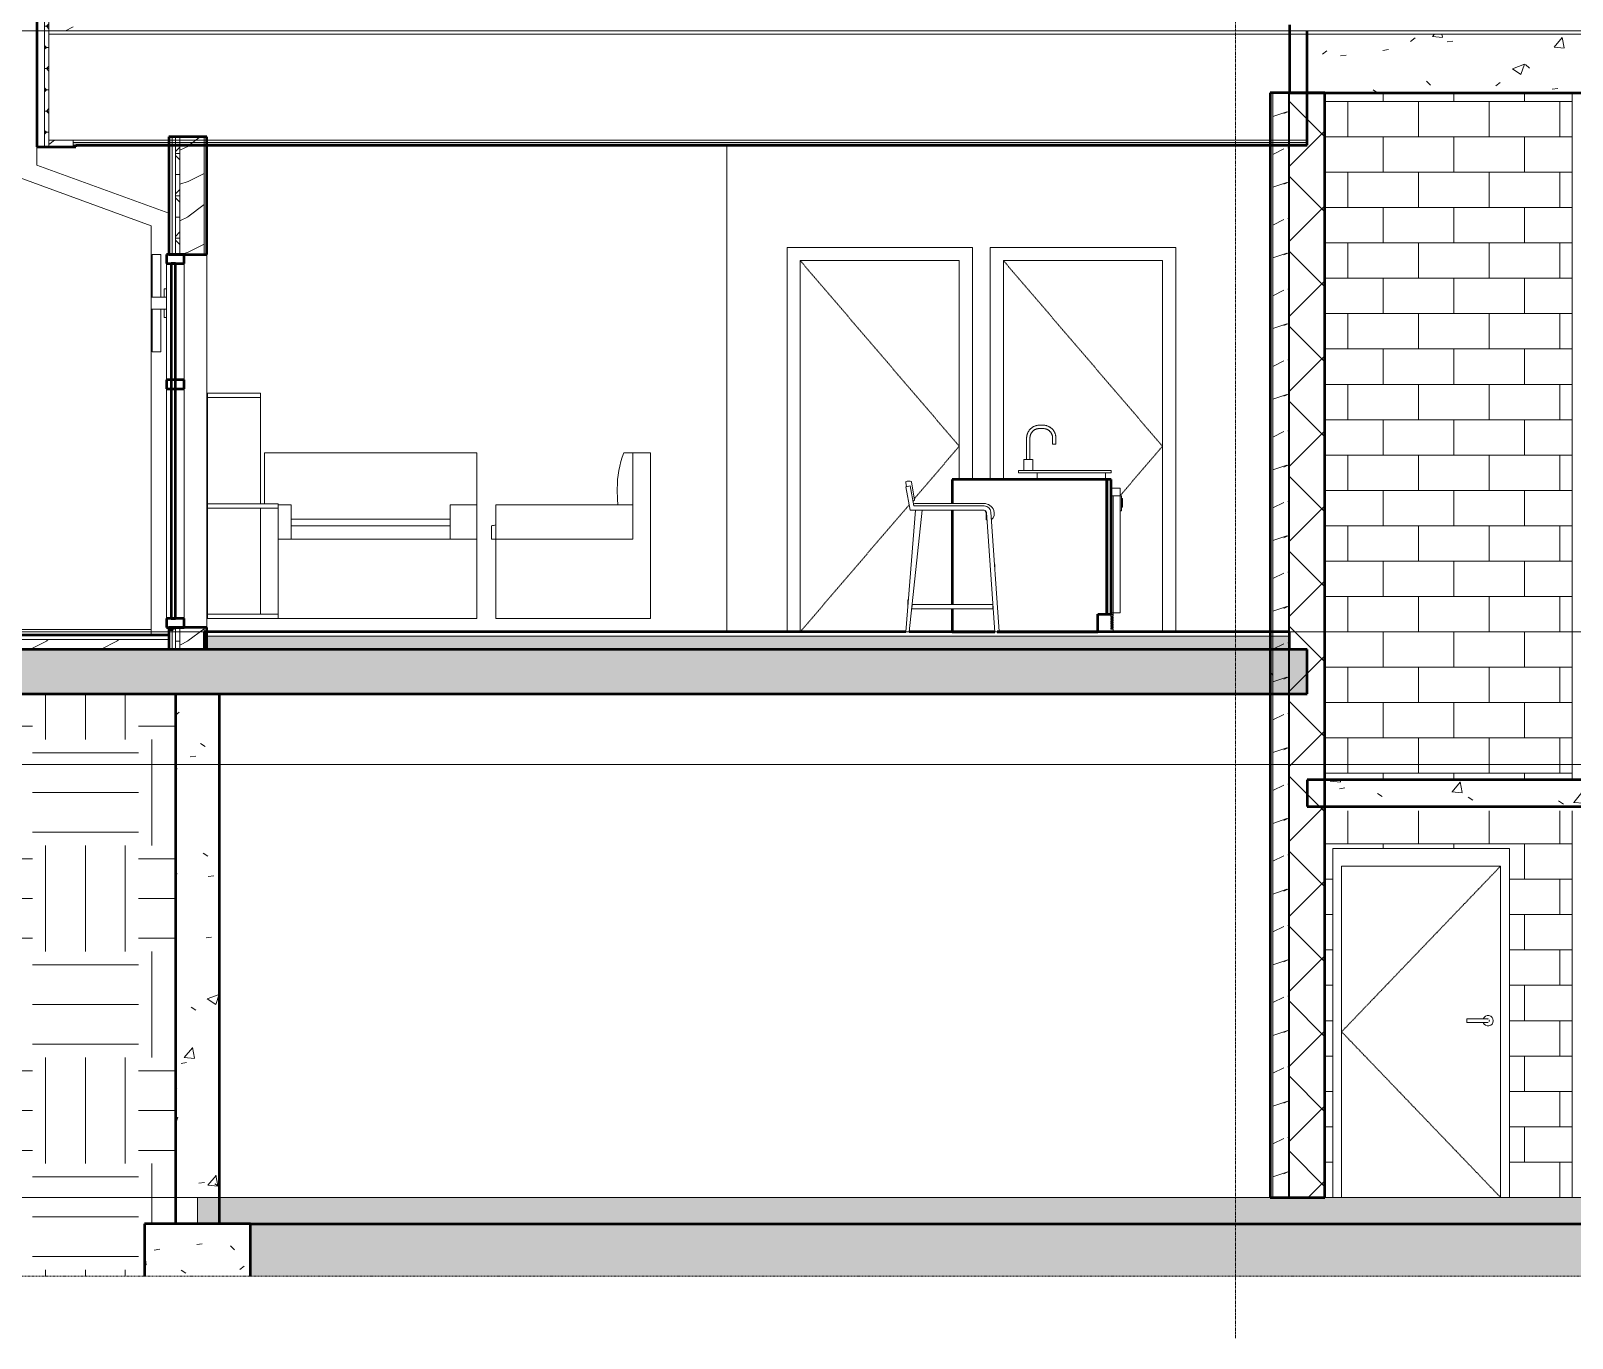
# Model space of a CAD drawing. Header units: inches. Extents: x -4169 to 1833, y -300 to 585.
# Drawn here: x -837.1 to -488.2, y -159.8 to 136 of the extents above; entities that cross this region are included whole.
import ezdxf

# ---------------------------------------------------------------- set-up
doc = ezdxf.new("R2010")
doc.units = ezdxf.units.IN
doc.header["$MEASUREMENT"] = 0
for name, pattern in [('Aligning Line 1_8_', [0.25, 0.125, -0.125]), ('Dash 1_16_', [0.125, 0.0625, -0.0625]), ('Grid Line 1_2_', [0.875, 0.5, -0.125, 0.125, -0.125])]:
    doc.linetypes.add(name, pattern=pattern)
for name, color, linetype, lineweight in [('0-4', 7, 'Continuous', 9), ('0-7', 130, 'Continuous', 5), ('A-DOOR-3', 7, 'Continuous', 9), ('A-DOOR-4', 7, 'Dash 1_16_', 9), ('A-DOOR-FRAM-1', 7, 'Continuous', 9), ('A-FLOR-2', 192, 'Continuous', 50), ('A-FLOR-3', 9, 'Continuous', 13), ('A-FLOR-LEVL-1', 51, 'Grid Line 1_2_', 9), ('A-FLOR-MCUT', 51, 'Continuous', 13), ('A-FLOR-PATT-1', 8, 'Continuous', 9), ('A-GENM', 5, 'Continuous', 9), ('A-GLAZ', 151, 'Continuous', 13), ('A-GLAZ-1', 151, 'Continuous', 50), ('A-WALL', 113, 'Continuous', 13), ('A-WALL-1', 250, 'Continuous', 50), ('A-WALL-2', 10, 'Continuous', 13), ('A-WALL-3', 113, 'Continuous', 50), ('A-WALL-PATT-1', 7, 'Continuous', 9), ('A-WALL-PATT-2', 253, 'Continuous', 9), ('A-WALL-PATT-3', 55, 'Continuous', 9), ('A-WALL-PATT-4', 252, 'Continuous', 9), ('A-WALL-PATT-5', 111, 'Continuous', 9), ('C-BLDG-PADS-1', 253, 'Continuous', 9), ('C-BLDG-PADS-2', 10, 'Continuous', 13), ('C-TOPO', 7, 'Continuous', 9), ('C-TOPO-1', 250, 'Continuous', 50), ('E-LITE-EQPM', 33, 'Continuous', 9), ('G-ANNO-SYMB', 111, 'Aligning Line 1_8_', 9), ('G-ANNO-SYMB-2', 147, 'Aligning Line 1_8_', 9), ('I-FURN', 30, 'Continuous', 9), ('I-FURN-1', 7, 'Continuous', 9), ('P-SANR-FIXT-1', 7, 'Continuous', 9), ('Q-CASE-2', 250, 'Continuous', 50), ('Q-SPCQ-1', 7, 'Continuous', 9), ('S-FNDN-2', 32, 'Continuous', 50), ('S-FNDN-3', 32, 'Continuous', 9), ('S-GRID-1', 1, 'Grid Line 1_2_', 9)]:
    doc.layers.add(name, color=color, linetype=linetype, lineweight=lineweight)
pattern_1 = [(0, (-10964.796, 146.633), (24, 24), [24, -24]), (0, (-10964.796, 155.633), (24, 24), [24, -24]), (0, (-10964.796, 164.633), (24, 24), [24, -24]), (90, (-10961.796, 167.633), (-24, 24), [24, -24]), (90, (-10952.796, 167.633), (-24, 24), [24, -24]), (90, (-10943.796, 167.633), (-24, 24), [24, -24])]
pattern_2 = [(0, (317.997, 146.633), (30.72, 7.68), [1.267, -21.773, 1.267, -21.773, -122.88]), (0, (317.997, 146.633), (30.72, 7.68), [-46.08, 1.267, -44.813, 1.267, -21.773, -53.76]), (0, (317.997, 146.633), (30.72, 7.68), [-115.2, 1.267, -14.093, 1.267, -37.133]), (120, (329.517, 150.473), (-22.011075, 22.7643), [1.267, -21.773, 1.267, -21.773, -122.88]), (120, (329.517, 150.473), (-22.011075, 22.7643), [-46.08, 1.267, -44.813, 1.267, -21.773, -53.76]), (120, (329.517, 150.473), (-22.011075, 22.7643), [-115.2, 1.267, -14.093, 1.267, -37.133]), (240, (333.357, 165.833), (-8.708925, -30.4443), [1.267, -21.773, 1.267, -21.773, -122.88]), (240, (333.357, 165.833), (-8.708925, -30.4443), [-46.08, 1.267, -44.813, 1.267, -21.773, -53.76]), (240, (333.357, 165.833), (-8.708925, -30.4443), [-115.2, 1.267, -14.093, 1.267, -37.133])]
pattern_3 = [(0, (317.997, 146.633), (0, 4.798), []), (315, (317.997, 146.633), (4.798427, 0), [6.786, -6.786]), (45, (317.997, 146.633), (4.798427, 0), [6.786, -6.786])]
pattern_4 = [(216.87, (324.395, 162.627), (47.980943, 31.987086), [7.997, -71.971]), (206.565, (333.991, 157.829), (-15.993714, -15.994133), [17.881, -17.881]), (198.435, (333.991, 149.832), (-31.98674, -15.99388), [10.115, -40.461])]
pattern_5 = [(50, (317.997, 146.633), (27.5427, -2.40992), [2.88, -31.68]), (355, (317.997, 146.633), (-5.32784, 28.88427), [2.304, -25.344]), (100.451, (320.293, 146.432), (22.2153, 26.47393), [2.448, -26.924]), (46.184, (317.997, 154.313), (40.9819, -6.3564), [4.32, -47.52]), (96.636, (321.413, 153.784), (35.8907, 37.4062), [3.671, -40.386]), (351.184, (317.997, 154.313), (35.891, 37.4062), [3.456, -38.016]), (21, (321.837, 152.393), (22.92104, -15.46073), [2.88, -31.68]), (326, (321.837, 152.393), (9.34353, 27.84574), [2.304, -25.344]), (71.451, (323.748, 151.105), (32.26477, 12.3844), [2.448, -26.924]), (37.5, (317.997, 146.633), (0.466855, 12.78271), [1.267, -23.77, 1.267, -24.461, -25.44]), (37.5, (317.997, 146.633), (0.466855, 12.78271), [-50.765, 1.267, -24.173]), (7.5, (317.997, 146.633), (10.10159, 15.14509), [1.267, -13.402, 1.267, -23.194, -9.696]), (7.5, (317.997, 146.633), (10.10159, 15.14509), [-39.13, 1.267, -8.429]), (327.5, (309.434, 146.633), (20.49916, -0.86578), [1.267, -8.333, 1.267, -28.685, -39.744]), (327.5, (309.434, 146.633), (20.49916, -0.86578), [-39.552, 1.267, -38.477]), (317.5, (305.594, 146.633), (22.39478, 3.8443), [1.267, -11.213, 1.267, -18.624, -28.224]), (317.5, (305.594, 146.633), (22.39478, 3.8443), [-32.371, 1.267, -26.957])]

# ---------------------------------------------------------------- blocks, each defined once
blk = doc.blocks.new('CTR - 2nd Phase_rvt-2-BUILDING SECTION - EAST_WEST - LOOKING SOUTH')
at = {"layer": 'A-FLOR-3'}
blk.add_line((-12124.48, 0.5), (-12092.69, 0.5), dxfattribs=at)
at = {"layer": 'A-FLOR-LEVL-1'}
for p, q in [((-12558.48, 136), (-9609.49, 136)), ((-12558.48, 0), (-9609.49, 0)), ((-12558.48, -30), (-9609.49, -30)), ((-12558.48, -128), (-9609.49, -128))]:
    blk.add_line(p, q, dxfattribs=at)
blk = doc.blocks.new('Sink Kitchen-Single - 30_ x 21_-1372827-BUILDING SECTION - EAST_WEST - LOOKING SOUTH')
at = {"layer": 'P-SANR-FIXT-1'}
for p, q in [((-11890.74, 46.75), (-11891.61, 46.75)), ((-11891.61, 46), (-11890.74, 46)), ((-11894.49, 43.88), (-11894.49, 39)), ((-11893.74, 39), (-11893.74, 43.88)), ((-11888.61, 43.88), (-11888.61, 42.5)), ((-11887.86, 42.5), (-11888.61, 42.5)), ((-11887.86, 42.5), (-11887.86, 43.88)), ((-11895.11, 39), (-11895.11, 36.5)), ((-11895.11, 39), (-11895.11, 36.5)), ((-11895.09, 39), (-11895.09, 39)), ((-11895.09, 39), (-11894.11, 39)), ((-11894.11, 39), (-11893.14, 39)), ((-11893.14, 39), (-11893.14, 39)), ((-11893.11, 36.5), (-11893.11, 39)), ((-11893.11, 36.5), (-11893.11, 39)), ((-11896.36, 36.5), (-11875.36, 36.5)), ((-11896.36, 36), (-11896.36, 36.5)), ((-11875.36, 36), (-11896.36, 36)), ((-11892.11, 36), (-11892.11, 34.5)), ((-11876.61, 34.5), (-11876.61, 36)), ((-11875.36, 36.5), (-11875.36, 36))]:
    blk.add_line(p, q, dxfattribs=at)
at = {"layer": 'P-SANR-FIXT-1', "flags": 128}
for points in [[(-11891.61, 46.75), (-11891.73, 46.75), (-11891.84, 46.74), (-11891.96, 46.73), (-11892.07, 46.71), (-11892.19, 46.69), (-11892.3, 46.67), (-11892.41, 46.64), (-11892.52, 46.6), (-11892.63, 46.57), (-11892.73, 46.52), (-11892.84, 46.48), (-11892.94, 46.43), (-11893.04, 46.37), (-11893.14, 46.31), (-11893.24, 46.25), (-11893.33, 46.18), (-11893.42, 46.11), (-11893.51, 46.04), (-11893.6, 45.96), (-11893.68, 45.88), (-11893.76, 45.79), (-11893.83, 45.71), (-11893.9, 45.62), (-11893.97, 45.52), (-11894.03, 45.43), (-11894.09, 45.33), (-11894.15, 45.23), (-11894.2, 45.13), (-11894.25, 45.02), (-11894.29, 44.92), (-11894.33, 44.81), (-11894.37, 44.7), (-11894.4, 44.59), (-11894.43, 44.48), (-11894.45, 44.36), (-11894.46, 44.25), (-11894.48, 44.14), (-11894.49, 44.02), (-11894.49, 43.91), (-11894.49, 43.88)], [(-11893.74, 43.88), (-11893.74, 43.96), (-11893.73, 44.04), (-11893.72, 44.13), (-11893.71, 44.21), (-11893.7, 44.3), (-11893.68, 44.38), (-11893.66, 44.46), (-11893.63, 44.54), (-11893.6, 44.62), (-11893.57, 44.7), (-11893.54, 44.78), (-11893.5, 44.86), (-11893.46, 44.93), (-11893.41, 45), (-11893.37, 45.07), (-11893.32, 45.14), (-11893.27, 45.21), (-11893.21, 45.28), (-11893.15, 45.34), (-11893.09, 45.4), (-11893.03, 45.46), (-11892.97, 45.51), (-11892.9, 45.57), (-11892.83, 45.62), (-11892.76, 45.66), (-11892.69, 45.71), (-11892.62, 45.75), (-11892.54, 45.79), (-11892.46, 45.82), (-11892.38, 45.86), (-11892.3, 45.88), (-11892.22, 45.91), (-11892.14, 45.93), (-11892.06, 45.95), (-11891.98, 45.97), (-11891.89, 45.98), (-11891.81, 45.99), (-11891.72, 46), (-11891.64, 46), (-11891.61, 46)], [(-11887.86, 43.88), (-11887.87, 43.99), (-11887.87, 44.1), (-11887.89, 44.22), (-11887.9, 44.33), (-11887.92, 44.45), (-11887.95, 44.56), (-11887.98, 44.67), (-11888.01, 44.78), (-11888.05, 44.89), (-11888.09, 44.99), (-11888.14, 45.1), (-11888.19, 45.2), (-11888.24, 45.3), (-11888.3, 45.4), (-11888.37, 45.5), (-11888.43, 45.59), (-11888.5, 45.68), (-11888.58, 45.77), (-11888.66, 45.86), (-11888.74, 45.94), (-11888.82, 46.02), (-11888.91, 46.09), (-11889, 46.16), (-11889.09, 46.23), (-11889.19, 46.29), (-11889.28, 46.35), (-11889.38, 46.41), (-11889.49, 46.46), (-11889.59, 46.51), (-11889.7, 46.55), (-11889.81, 46.59), (-11889.92, 46.63), (-11890.03, 46.66), (-11890.14, 46.69), (-11890.25, 46.71), (-11890.36, 46.73), (-11890.48, 46.74), (-11890.59, 46.75), (-11890.71, 46.75), (-11890.74, 46.75)], [(-11890.74, 46), (-11890.65, 46), (-11890.57, 45.99), (-11890.49, 45.98), (-11890.4, 45.97), (-11890.32, 45.96), (-11890.23, 45.94), (-11890.15, 45.92), (-11890.07, 45.89), (-11889.99, 45.86), (-11889.91, 45.83), (-11889.83, 45.8), (-11889.76, 45.76), (-11889.68, 45.72), (-11889.61, 45.68), (-11889.54, 45.63), (-11889.47, 45.58), (-11889.4, 45.53), (-11889.34, 45.47), (-11889.28, 45.42), (-11889.22, 45.36), (-11889.16, 45.29), (-11889.1, 45.23), (-11889.05, 45.16), (-11889, 45.09), (-11888.95, 45.02), (-11888.91, 44.95), (-11888.87, 44.88), (-11888.83, 44.8), (-11888.79, 44.72), (-11888.76, 44.65), (-11888.73, 44.57), (-11888.7, 44.48), (-11888.68, 44.4), (-11888.66, 44.32), (-11888.65, 44.24), (-11888.63, 44.15), (-11888.62, 44.07), (-11888.62, 43.98), (-11888.61, 43.9), (-11888.61, 43.88)]]:
    blk.add_lwpolyline(points, dxfattribs=at)
blk = doc.blocks.new('Dishwasher_15404 - 34_ counter-1372825-BUILDING SECTION - EAST_WEST - LOOKING SOUTH')
at = {"layer": 'Q-SPCQ-1'}
for p, q in [((-11875.36, 32.5), (-11874.35, 32.5)), ((-11874.35, 32.5), (-11873.28, 32.5)), ((-11873.28, 30.79), (-11873.28, 32.5)), ((-11875.36, 30.79), (-11875.1, 30.79)), ((-11874.35, 30.79), (-11875.36, 30.79)), ((-11874.91, 4.33), (-11874.91, 30.79)), ((-11874.91, 30.79), (-11873.48, 30.79)), ((-11874.91, 4.33), (-11874.91, 30.79)), ((-11873.48, 30.79), (-11873.28, 30.79)), ((-11873.03, 30.79), (-11873.28, 30.79)), ((-11873.28, 4.33), (-11873.28, 30.79)), ((-11873.03, 30.79), (-11873.03, 28.06)), ((-11872.78, 30.18), (-11873.03, 30.18)), ((-11873.03, 29.94), (-11872.78, 29.94)), ((-11872.78, 29.35), (-11873.03, 29.35)), ((-11873.03, 28.21), (-11872.78, 28.21)), ((-11873.03, 28.06), (-11873.03, 27.35)), ((-11872.78, 30.18), (-11872.78, 29.94)), ((-11872.78, 29.94), (-11872.78, 29.35)), ((-11872.78, 29.35), (-11872.78, 28.21)), ((-11873.29, 27.35), (-11873.03, 27.35)), ((-11874.91, 3.94), (-11878.36, 3.94)), ((-11878.36, 3.94), (-11876.48, 3.94)), ((-11875.41, 3.39), (-11875.41, 3.59)), ((-11875.41, 3.59), (-11874.91, 3.59)), ((-11875.1, 4.33), (-11875.36, 4.33)), ((-11875.36, 4.33), (-11874.91, 4.33)), ((-11874.91, 3.59), (-11874.94, 3.59)), ((-11873.48, 4.33), (-11874.91, 4.33)), ((-11874.91, 4.33), (-11874.91, 3.94)), ((-11874.91, 3.59), (-11874.91, 3.94)), ((-11873.28, 4.33), (-11873.48, 4.33)), ((-11874.91, 3.39), (-11875.41, 3.39)), ((-11875.41, 3), (-11875.41, 3.2)), ((-11875.41, 3.2), (-11874.91, 3.2)), ((-11874.91, 3), (-11875.41, 3)), ((-11875.41, 2.61), (-11875.41, 2.8)), ((-11875.41, 2.8), (-11874.91, 2.8)), ((-11874.91, 2.61), (-11875.41, 2.61)), ((-11875.41, 2.21), (-11875.41, 2.41)), ((-11875.41, 2.41), (-11874.91, 2.41)), ((-11874.91, 2.21), (-11875.41, 2.21)), ((-11875.41, 1.82), (-11875.41, 2.02)), ((-11875.41, 2.02), (-11874.91, 2.02)), ((-11874.91, 1.82), (-11875.41, 1.82)), ((-11875.41, 1.43), (-11875.41, 1.62)), ((-11875.41, 1.62), (-11874.91, 1.62)), ((-11874.91, 1.43), (-11875.41, 1.43)), ((-11875.41, 1.03), (-11875.41, 1.23)), ((-11875.41, 1.23), (-11874.91, 1.23)), ((-11874.91, 1.03), (-11875.41, 1.03)), ((-11875.41, 0.64), (-11875.41, 0.84)), ((-11875.41, 0.84), (-11874.91, 0.84)), ((-11874.91, 0.64), (-11875.41, 0.64)), ((-11874.94, 3.39), (-11874.91, 3.39)), ((-11874.91, 3.2), (-11874.94, 3.2)), ((-11874.94, 3), (-11874.91, 3)), ((-11874.91, 2.8), (-11874.94, 2.8)), ((-11874.94, 2.61), (-11874.91, 2.61)), ((-11874.91, 2.41), (-11874.94, 2.41)), ((-11874.94, 2.21), (-11874.91, 2.21)), ((-11874.91, 2.02), (-11874.94, 2.02)), ((-11874.94, 1.82), (-11874.91, 1.82)), ((-11874.91, 1.62), (-11874.94, 1.62)), ((-11874.94, 1.43), (-11874.91, 1.43)), ((-11874.91, 1.23), (-11874.94, 1.23)), ((-11874.94, 1.03), (-11874.91, 1.03)), ((-11874.91, 0.84), (-11874.94, 0.84)), ((-11874.91, 3.2), (-11874.91, 3.39)), ((-11874.91, 2.8), (-11874.91, 3)), ((-11874.91, 2.41), (-11874.91, 2.61)), ((-11874.91, 2.02), (-11874.91, 2.21)), ((-11874.91, 1.62), (-11874.91, 1.82)), ((-11874.91, 1.23), (-11874.91, 1.43)), ((-11874.91, 0.84), (-11874.91, 1.03)), ((-11874.91, 0), (-11874.91, 0.64))]:
    blk.add_line(p, q, dxfattribs=at)
blk = doc.blocks.new('Bar_Stool_6722_1_ - Bar_Stool_6722_1_-V64-BUILDING SECTION - EAST_WEST - LOOKING SOUTH')
at = {"layer": 'I-FURN-1'}
for p, q in [((-11921.81, 33.98), (-11921.81, 33.73)), ((-11921.81, 33.73), (-11921.66, 32.86)), ((-11921.81, 32.84), (-11920.83, 33.01)), ((-11921.81, 32.84), (-11920.87, 27.5)), ((-11920.83, 33.01), (-11920.03, 28.5)), ((-11919.91, 29.79), (-11920.57, 33.98)), ((-11920.22, 29.59), (-11920.08, 29.62)), ((-11920.08, 29.62), (-11919.91, 29.79)), ((-11919.78, 29.04), (-11920.08, 28.86)), ((-11920.08, 28.86), (-11920.07, 28.71)), ((-11904.09, 28.5), (-11920.03, 28.5)), ((-11904.18, 29.04), (-11919.78, 29.04)), ((-11919.63, 27.5), (-11921.81, 0)), ((-11921.06, 0), (-11918.17, 27.5)), ((-11920.87, 27.5), (-11904.09, 27.5)), ((-11918.17, 27.5), (-11919.63, 27.5)), ((-11903.87, 27.41), (-11903.68, 26.82)), ((-11903.68, 26.82), (-11903.68, 25.32)), ((-11903.68, 25.32), (-11903.47, 25.29)), ((-11903.6, 27.04), (-11901.68, -0.04)), ((-11900.68, 0.04), (-11902.6, 27.11)), ((-11901.76, 15.22), (-11901.68, 15.22)), ((-11901.68, 15.22), (-11901.68, 14.11)), ((-11921.35, 6.22), (-11921.35, 7.22)), ((-11921.35, 7.22), (-11921.24, 7.22)), ((-11920.41, 6.22), (-11920.51, 5.22)), ((-11920.51, 5.22), (-11902.12, 5.22)), ((-11902.12, 6.22), (-11920.41, 6.22)), ((-11902.12, 5.22), (-11902.12, 6.22)), ((-11921.81, 0), (-11921.06, 0)), ((-11901.68, -0.04), (-11900.68, 0.04))]:
    blk.add_line(p, q, dxfattribs=at)
for centre, radius, start, end in [((-11921.19, 32.61), 1.51, 65.6531, 114.3469), ((-11904.18, 26.64), 2.4, 20, 90), ((-11904.09, 27), 1.5, 4.0543, 90), ((-11904.09, 27), 0.5, 4.0543, 90), ((-11903.68, 26.82), 1.87, 310.3241, 20)]:
    blk.add_arc(centre, radius, start, end, dxfattribs=at)
blk = doc.blocks.new('OD_CW_Base Cabinet - OD_CW_Base Cabinet-2111620-BUILDING SECTION - EAST_WEST - LOOKING SOUTH')
at = {"layer": 'Q-CASE-2'}
for p, q in [((-11876.36, 34.5), (-11911.36, 34.5)), ((-11911.36, 34.5), (-11911.36, 29.04)), ((-11875.36, 34.5), (-11876.36, 34.5)), ((-11876.36, 34.5), (-11876.36, 4)), ((-11876.36, 4), (-11876.36, 34.5)), ((-11875.36, 4), (-11875.36, 34.5)), ((-11911.36, 27.5), (-11911.36, 6.22)), ((-11911.36, 5.22), (-11911.36, 0)), ((-11878.36, 0), (-11878.36, 4)), ((-11878.36, 4), (-11876.36, 4)), ((-11876.36, 4), (-11875.36, 4)), ((-11911.36, 0), (-11901.68, 0)), ((-11901.18, 0), (-11878.36, 0))]:
    blk.add_line(p, q, dxfattribs=at)
blk = doc.blocks.new('Single-Flush - 36_ x 84_-V65-BUILDING SECTION - EAST_WEST - LOOKING SOUTH')
at = {"layer": 'A-DOOR-4'}
for p in [(-11899.74, 84), (-11873.28, 30.87)]:
    blk.add_line(p, (-11863.74, 42), dxfattribs=at)
at = {"layer": 'A-DOOR-FRAM-1'}
for p, q in [((-11860.74, 87), (-11902.74, 87)), ((-11902.74, 87), (-11902.74, 34.5)), ((-11899.74, 34.5), (-11899.74, 84)), ((-11899.74, 84), (-11863.74, 84)), ((-11863.74, 84), (-11863.74, 0)), ((-11860.74, 0), (-11860.74, 87))]:
    blk.add_line(p, q, dxfattribs=at)
blk = doc.blocks.new('Single-Flush - 36_ x 84_-V66-BUILDING SECTION - EAST_WEST - LOOKING SOUTH')
at = {"layer": 'A-DOOR-4'}
for p, q in [((-11945.74, 84), (-11909.74, 42)), ((-11919.95, 30.08), (-11909.74, 42)), ((-11945.74, 0), (-11921.09, 28.75))]:
    blk.add_line(p, q, dxfattribs=at)
at = {"layer": 'A-DOOR-FRAM-1'}
for p, q in [((-11906.74, 87), (-11948.74, 87)), ((-11948.74, 87), (-11948.74, 0)), ((-11945.74, 0), (-11945.74, 84)), ((-11945.74, 84), (-11909.74, 84)), ((-11909.74, 84), (-11909.74, 34.5)), ((-11906.74, 34.5), (-11906.74, 87))]:
    blk.add_line(p, q, dxfattribs=at)
blk = doc.blocks.new('Entertainment_Center_14771 - Entertainment_Center_14771-1372851-BUILDING SECTION - EAST_WEST - LOOKING SOUTH')
at = {"layer": 'I-FURN-1'}
for p, q in [((-11122.92, 53), (-11122.92, 54)), ((-11122.79, 54), (-11122.92, 54)), ((-11122.92, 29), (-11122.92, 53)), ((-11122.79, 54), (-11122.79, 53)), ((-11122.79, 54), (-11110.79, 54)), ((-11122.79, 53), (-11122.79, 54)), ((-11122.79, 53), (-11122.79, 29)), ((-11110.79, 53), (-11122.79, 53)), ((-11122.79, 53), (-11110.79, 53)), ((-11122.79, 29), (-11122.79, 53)), ((-11110.79, 54), (-11110.79, 53)), ((-11110.79, 53), (-11110.79, 29)), ((-11122.92, 28), (-11122.92, 29)), ((-11122.92, 29), (-11122.79, 29)), ((-11122.92, 4), (-11122.92, 28)), ((-11122.79, 29), (-11122.79, 28)), ((-11122.79, 29), (-11106.79, 29)), ((-11122.79, 28), (-11122.79, 29)), ((-11122.79, 28), (-11122.79, 4)), ((-11106.79, 28), (-11122.79, 28)), ((-11122.79, 28), (-11110.79, 28)), ((-11122.79, 4), (-11122.79, 28)), ((-11110.79, 28), (-11110.79, 4)), ((-11106.79, 29), (-11106.79, 28)), ((-11106.79, 4), (-11106.79, 28)), ((-11106.76, 26.87), (-11106.76, 27.87)), ((-11122.92, 3), (-11122.92, 4)), ((-11122.79, 4), (-11122.79, 3)), ((-11110.79, 4), (-11122.79, 4)), ((-11122.79, 4), (-11106.79, 4)), ((-11122.79, 3), (-11122.79, 4)), ((-11106.79, 3), (-11106.79, 4)), ((-11106.76, 4.12), (-11106.76, 5.12)), ((-11122.92, 3), (-11122.79, 3)), ((-11106.79, 3), (-11122.79, 3))]:
    blk.add_line(p, q, dxfattribs=at)
blk = doc.blocks.new('Couch-Both_Arms-Generic - 1-1372852-BUILDING SECTION - EAST_WEST - LOOKING SOUTH')
at = {"layer": 'I-FURN'}
for p, q in [((-11026.52, 40.5), (-11028.52, 40.5)), ((-11030.02, 32.37), (-11030.02, 32.12)), ((-11057.52, 28.75), (-11057.52, 21)), ((-11026.52, 28.75), (-11057.52, 28.75)), ((-11026.52, 21), (-11026.52, 28.75)), ((-11058.52, 21), (-11058.52, 24)), ((-11057.52, 21), (-11058.52, 21)), ((-11057.52, 21), (-11026.52, 21))]:
    blk.add_line(p, q, dxfattribs=at)
for centre, radius, start, end in [((-11007.26, 32.37), 22.76, 159.0802, 180), ((-10982.5, 32.12), 47.51, 180, 184.0748), ((-11042.64, -59.26), 84.76, 100.111, 100.7955)]:
    blk.add_arc(centre, radius, start, end, dxfattribs=at)
at = {"layer": 'I-FURN-1'}
for p, q in [((-11026.52, 40.5), (-11022.52, 40.5)), ((-11026.52, 28.75), (-11026.52, 40.5)), ((-11022.52, 40.5), (-11022.52, 3)), ((-11057.52, 28.75), (-11026.52, 28.75)), ((-11057.52, 3), (-11057.52, 28.75)), ((-11022.52, 3), (-11057.52, 3))]:
    blk.add_line(p, q, dxfattribs=at)
blk = doc.blocks.new('Couch-Both_Arms-Generic - 2-1352635-BUILDING SECTION - EAST_WEST - LOOKING SOUTH')
at = {"layer": 'I-FURN'}
for p, q in [((-11061.84, 40.5), (-11109.84, 40.5)), ((-11109.84, 40.5), (-11109.84, 29)), ((-11061.84, 28.75), (-11061.84, 40.5)), ((-11103.84, 28.75), (-11106.79, 28.75)), ((-11103.84, 25.5), (-11103.84, 28.75)), ((-11061.84, 28.75), (-11067.84, 28.75)), ((-11067.84, 28.75), (-11067.84, 25.5)), ((-11061.84, 21), (-11061.84, 28.75)), ((-11067.84, 25.5), (-11103.84, 25.5)), ((-11103.84, 25.5), (-11103.84, 21)), ((-11067.84, 21), (-11067.84, 25.5)), ((-11106.79, 21), (-11103.84, 21)), ((-11103.84, 24), (-11067.84, 24)), ((-11103.84, 21), (-11067.84, 21)), ((-11067.84, 21), (-11061.84, 21))]:
    blk.add_line(p, q, dxfattribs=at)
at = {"layer": 'I-FURN-1'}
for p, q in [((-11061.84, 21), (-11061.84, 3)), ((-11061.84, 3), (-11106.79, 3))]:
    blk.add_line(p, q, dxfattribs=at)
blk = doc.blocks.new('CTR - 1st Phase - Unit Layouts_rvt-2-BUILDING SECTION - EAST_WEST - LOOKING SOUTH')
at = {"layer": 'A-WALL-2'}
blk.add_line((-11962.36, 0), (-11962.36, 110.12), dxfattribs=at)
at = {"layer": '0-4'}
for name, p in [('Single-Flush - 36_ x 84_-V66-BUILDING SECTION - EAST_WEST - LOOKING SOUTH', (0, 0)), ('Single-Flush - 36_ x 84_-V65-BUILDING SECTION - EAST_WEST - LOOKING SOUTH', (0, 0)), ('Entertainment_Center_14771 - Entertainment_Center_14771-1372851-BUILDING SECTION - EAST_WEST - LOOKING SOUTH', (-957.15, 0)), ('Sink Kitchen-Single - 30_ x 21_-1372827-BUILDING SECTION - EAST_WEST - LOOKING SOUTH', (0, 0)), ('Couch-Both_Arms-Generic - 2-1352635-BUILDING SECTION - EAST_WEST - LOOKING SOUTH', (-957.15, 0)), ('Couch-Both_Arms-Generic - 1-1372852-BUILDING SECTION - EAST_WEST - LOOKING SOUTH', (-957.15, 0)), ('Bar_Stool_6722_1_ - Bar_Stool_6722_1_-V64-BUILDING SECTION - EAST_WEST - LOOKING SOUTH', (0, 0)), ('OD_CW_Base Cabinet - OD_CW_Base Cabinet-2111620-BUILDING SECTION - EAST_WEST - LOOKING SOUTH', (0, 0)), ('Dishwasher_15404 - 34_ counter-1372825-BUILDING SECTION - EAST_WEST - LOOKING SOUTH', (0, 0))]:
    blk.add_blockref(name, p, dxfattribs=at)
blk = doc.blocks.new('CTR  - Topography_rvt-2-BUILDING SECTION - EAST_WEST - LOOKING SOUTH')
at = {"layer": 'C-BLDG-PADS-1'}
h = blk.add_hatch(dxfattribs=at)
h.set_pattern_fill('FP_22', color=256, style=0, pattern_type=2)
h.set_pattern_definition([(50, (-10964.796, 146.633), (27.5427, -2.4099), [2.88, -31.68]), (355, (-10964.796, 146.633), (-5.32784, 28.8843), [2.304, -25.344]), (100.451, (-10962.5, 146.432), (22.2153, 26.4739), [2.448, -26.924]), (46.184, (-10964.796, 154.313), (40.9819, -6.3564), [4.32, -47.52]), (96.636, (-10961.38, 153.784), (35.8907, 37.4062), [3.671, -40.386]), (351.184, (-10964.796, 154.313), (35.891, 37.4062), [3.456, -38.016]), (21, (-10960.956, 152.393), (22.92104, -15.46073), [2.88, -31.68]), (326, (-10960.956, 152.393), (9.3435, 27.84574), [2.304, -25.344]), (71.451, (-10959.045, 151.105), (32.26477, 12.3844), [2.448, -26.924]), (37.5, (-10964.796, 146.633), (0.466855, 12.78271), [1.267, -23.77, 1.267, -24.461, -25.44]), (37.5, (-10964.796, 146.633), (0.466855, 12.78271), [-50.765, 1.267, -24.173]), (7.5, (-10964.796, 146.633), (10.10159, 15.14509), [1.267, -13.402, 1.267, -23.194, -9.696]), (7.5, (-10964.796, 146.633), (10.10159, 15.14509), [-39.13, 1.267, -8.429]), (327.5, (-10973.359, 146.633), (20.49916, -0.86578), [1.267, -8.333, 1.267, -28.685, -39.744]), (327.5, (-10973.359, 146.633), (20.49916, -0.86578), [-39.552, 1.267, -38.477]), (317.5, (-10977.199, 146.633), (22.39478, 3.8443), [1.267, -11.213, 1.267, -18.624, -28.224]), (317.5, (-10977.199, 146.633), (22.39478, 3.8443), [-32.371, 1.267, -26.957])])
h.paths.add_polyline_path([(-12082.19, -134), (-9896.19, -134), (-9896.19, -128), (-12082.19, -128)], flags=0)
at = {"layer": 'C-TOPO'}
h = blk.add_hatch(dxfattribs=at)
h.set_pattern_fill('FP_31', color=256, style=0, pattern_type=2)
h.set_pattern_definition(pattern_1)
h.paths.add_polyline_path([(-12268.59, -145.9), (-12094.19, -145.9), (-12094.19, -134), (-12087.19, -134), (-12087.19, -14), (-12124.36, -14), (-12166.28, -25.89), (-12204.5, -25.95), (-12218.46, -26.83), (-12218.46, -30), (-12222.71, -30), (-12222.71, -27.1), (-12268.59, -30), (-12268.59, -61.79)], flags=0)
h = blk.add_hatch(dxfattribs=at)
h.set_pattern_fill('FP_31', color=256, style=0, pattern_type=2)
h.set_pattern_definition(pattern_1)
h.paths.add_polyline_path([(-9908.19, -145.9), (-9908.19, -134.01), (-12070.19, -134.01), (-12070.19, -145.9), (-9956.02, -145.9)], flags=0)
at = {"layer": 'A-FLOR-LEVL-1'}
for p, q in [((-12558.48, 0), (-9609.49, 0)), ((-12558.48, -128), (-9609.49, -128))]:
    blk.add_line(p, q, dxfattribs=at)
at = {"layer": 'C-BLDG-PADS-2'}
for p, q in [((-9896.19, -128), (-12082.19, -128)), ((-12082.19, -128), (-12082.19, -134)), ((-12082.19, -134), (-9896.19, -134))]:
    blk.add_line(p, q, dxfattribs=at)
at = {"layer": 'C-TOPO'}
for p, q in [((-12092.69, 0), (-12124.46, 0)), ((-9959.35, -134.01), (-12070.19, -134.01))]:
    blk.add_line(p, q, dxfattribs=at)
at = {"layer": 'C-TOPO-1'}
blk.add_line((-9959.35, -134.01), (-12070.19, -134.01), dxfattribs=at)
at = {"layer": 'G-ANNO-SYMB-2'}
blk.add_line((-9742.88, 0), (-12461.76, 0), dxfattribs=at)
blk = doc.blocks.new('HOLLOW METAL - GARGE 2-1998853-BUILDING SECTION - EAST_WEST - LOOKING SOUTH')
at = {"layer": 'A-DOOR-3'}
for p, q in [((-11787.18, -53), (-11823.18, -53)), ((-11823.18, -53), (-11823.18, -128)), ((-11787.18, -128), (-11787.18, -53)), ((-11790.72, -87.61), (-11794.85, -87.61)), ((-11794.85, -88), (-11794.85, -87.61)), ((-11794.85, -88.39), (-11794.85, -88)), ((-11794.85, -88.39), (-11790.72, -88.39))]:
    blk.add_line(p, q, dxfattribs=at)
at = {"layer": 'A-DOOR-3', "flags": 128}
for points in [[(-11790.13, -87.61), (-11790.13, -87.61), (-11790.13, -87.61), (-11790.13, -87.61), (-11790.14, -87.61), (-11790.14, -87.61), (-11790.15, -87.61), (-11790.15, -87.61), (-11790.16, -87.61), (-11790.17, -87.61), (-11790.18, -87.61), (-11790.19, -87.61), (-11790.2, -87.61), (-11790.21, -87.61), (-11790.22, -87.61), (-11790.23, -87.61), (-11790.25, -87.61), (-11790.26, -87.61), (-11790.28, -87.61), (-11790.29, -87.61), (-11790.31, -87.61), (-11790.33, -87.61), (-11790.34, -87.61), (-11790.36, -87.61), (-11790.38, -87.61), (-11790.4, -87.61), (-11790.42, -87.61), (-11790.44, -87.61), (-11790.46, -87.61), (-11790.48, -87.61), (-11790.51, -87.61), (-11790.53, -87.61), (-11790.55, -87.61), (-11790.57, -87.61), (-11790.6, -87.61), (-11790.62, -87.61), (-11790.64, -87.61), (-11790.67, -87.61), (-11790.69, -87.61), (-11790.71, -87.61), (-11790.72, -87.61)], [(-11790.72, -88.39), (-11790.7, -88.39), (-11790.67, -88.39), (-11790.65, -88.39), (-11790.63, -88.39), (-11790.6, -88.39), (-11790.58, -88.39), (-11790.56, -88.39), (-11790.53, -88.39), (-11790.51, -88.39), (-11790.49, -88.39), (-11790.47, -88.39), (-11790.45, -88.39), (-11790.43, -88.39), (-11790.41, -88.39), (-11790.39, -88.39), (-11790.37, -88.39), (-11790.35, -88.39), (-11790.33, -88.39), (-11790.31, -88.39), (-11790.3, -88.39), (-11790.28, -88.39), (-11790.27, -88.39), (-11790.25, -88.39), (-11790.24, -88.39), (-11790.22, -88.39), (-11790.21, -88.39), (-11790.2, -88.39), (-11790.19, -88.39), (-11790.18, -88.39), (-11790.17, -88.39), (-11790.16, -88.39), (-11790.15, -88.39), (-11790.15, -88.39), (-11790.14, -88.39), (-11790.14, -88.39), (-11790.14, -88.39), (-11790.13, -88.39), (-11790.13, -88.39), (-11790.13, -88.39)]]:
    blk.add_lwpolyline(points, dxfattribs=at)
at = {"layer": 'A-DOOR-3'}
for centre, radius, start, end in [((-11790.03, -88), 1.18, 0, 160.3657), ((-11790.03, -88), 1.18, 199.5633, 0), ((-11790.13, -88), 0.394, 75, 90), ((-11790.13, -88), 0.394, 270, 285), ((-11790.13, -88), 0.394, 0, 30), ((-11790.13, -88), 0.394, 330, 0)]:
    blk.add_arc(centre, radius, start, end, dxfattribs=at)
at = {"layer": 'A-DOOR-4'}
for p, q in [((-11787.18, -53), (-11823.18, -90.5)), ((-11823.18, -90.5), (-11787.18, -128))]:
    blk.add_line(p, q, dxfattribs=at)
at = {"layer": 'A-DOOR-FRAM-1'}
for p, q in [((-11823.18, -53), (-11823.18, -128)), ((-11823.18, -53), (-11787.18, -53)), ((-11787.18, -53), (-11787.18, -128))]:
    blk.add_line(p, q, dxfattribs=at)
blk = doc.blocks.new('CTR - 1st Phase - Common Walls_rvt-2-BUILDING SECTION - EAST_WEST - LOOKING SOUTH')
at = {"layer": 'A-WALL-PATT-1'}
h = blk.add_hatch(dxfattribs=at)
h.set_pattern_fill('FP_21', color=256, style=0, pattern_type=2)
h.set_pattern_definition([(0, (-10964.796, 146.633), (30.72, 7.68), [1.267, -21.773, 1.267, -21.773, -122.88]), (0, (-10964.796, 146.633), (30.72, 7.68), [-46.08, 1.267, -44.813, 1.267, -21.773, -53.76]), (0, (-10964.796, 146.633), (30.72, 7.68), [-115.2, 1.267, -14.093, 1.267, -37.133]), (120, (-10953.276, 150.473), (-22.011075, 22.7643), [1.267, -21.773, 1.267, -21.773, -122.88]), (120, (-10953.276, 150.473), (-22.011075, 22.7643), [-46.08, 1.267, -44.813, 1.267, -21.773, -53.76]), (120, (-10953.276, 150.473), (-22.011075, 22.7643), [-115.2, 1.267, -14.093, 1.267, -37.133]), (240, (-10949.436, 165.833), (-8.708925, -30.4443), [1.267, -21.773, 1.267, -21.773, -122.88]), (240, (-10949.436, 165.833), (-8.708925, -30.4443), [-46.08, 1.267, -44.813, 1.267, -21.773, -53.76]), (240, (-10949.436, 165.833), (-8.708925, -30.4443), [-115.2, 1.267, -14.093, 1.267, -37.133])])
h.paths.add_polyline_path([(-11838.74, -128), (-11838.74, 122), (-11839.36, 122), (-11839.36, -128)], flags=0)
at = {"layer": 'A-WALL-PATT-2'}
h = blk.add_hatch(dxfattribs=at)
h.set_pattern_fill('FP_24', color=256, style=0, pattern_type=2)
h.set_pattern_definition([(216.87, (-10958.398, 162.627), (47.980943, 31.987086), [7.997, -71.971]), (206.565, (-10948.802, 157.829), (-15.993714, -15.994133), [17.881, -17.881]), (198.435, (-10948.802, 149.832), (-31.98674, -15.99388), [10.115, -40.461])])
h.paths.add_polyline_path([(-11835.24, -128), (-11835.24, 122), (-11838.74, 122), (-11838.74, -128)], flags=0)
at = {"layer": 'A-WALL-PATT-3'}
h = blk.add_hatch(dxfattribs=at)
h.set_pattern_fill('FP_36', color=256, style=0, pattern_type=2)
h.set_pattern_definition([(0, (-11770.989, -128), (0, 8), []), (90, (-11770.989, -128), (-8, 8), [8, -8])])
h.paths.add_polyline_path([(-11826.99, -128), (-11825.18, -128), (-11825.18, -49), (-11785.18, -49), (-11785.18, -128), (-11770.99, -128), (-11770.99, -40.5), (-11826.99, -40.5), (-11826.99, -61.79)], flags=0)
h.paths.add_polyline_path([(-11783.89, -33.51), (-11770.99, -33.51), (-11770.99, 122), (-11826.99, 122), (-11826.99, -33.51), (-11788.96, -33.51)], flags=0)
at = {"layer": 'A-WALL-PATT-4'}
h = blk.add_hatch(dxfattribs=at)
h.set_pattern_fill('FP_35', color=256, style=0, pattern_type=2)
h.set_pattern_definition([(45, (-10964.796, 146.633), (-8.48528, 8.48528), []), (135, (-10964.796, 146.633), (-8.48528, -8.48528), [])])
h.paths.add_polyline_path([(-11826.99, -128), (-11826.99, 122), (-11834.99, 122), (-11834.99, -128)], flags=0)
at = {"layer": 'A-FLOR-LEVL-1'}
for p, q in [((-12558.48, 136), (-9609.49, 136)), ((-12558.48, 0), (-9609.49, 0)), ((-12558.48, -30), (-9609.49, -30)), ((-12558.48, -128), (-9609.49, -128))]:
    blk.add_line(p, q, dxfattribs=at)
at = {"layer": 'A-WALL-1'}
for p, q in [((-11826.99, 122), (-11839.36, 122)), ((-11839.36, 122), (-11839.36, -128)), ((-11826.99, -128), (-11826.99, 122)), ((-11839.36, -128), (-11826.99, -128))]:
    blk.add_line(p, q, dxfattribs=at)
at = {"layer": 'A-WALL-2'}
for p, q in [((-11838.74, -128), (-11838.74, 122)), ((-11835.24, -128), (-11835.24, 122)), ((-11834.99, -128), (-11834.99, 122)), ((-11770.99, -33.51), (-11770.99, 122)), ((-11770.99, -128), (-11770.99, -40.5)), ((-11825.18, -128), (-11825.18, -49)), ((-11825.18, -49), (-11785.18, -49)), ((-11785.18, -49), (-11785.18, -128))]:
    blk.add_line(p, q, dxfattribs=at)
at = {"layer": 'G-ANNO-SYMB-2'}
blk.add_line((-9706.21, 0), (-12461.76, 0), dxfattribs=at)
at = {"layer": '0-4'}
blk.add_blockref('HOLLOW METAL - GARGE 2-1998853-BUILDING SECTION - EAST_WEST - LOOKING SOUTH', (0, 0), dxfattribs=at)
blk = doc.blocks.new('_THE_ WINDOW _ DOOR - Window - 1st Floor-2113386-BUILDING SECTION - EAST_WEST - LOOKING SOUTH')
at = {"layer": 'A-GLAZ'}
for p, q in [((-12089.19, 57), (-12089.19, 83.37)), ((-12085.19, 83.37), (-12085.19, 57)), ((-12089.19, 3), (-12089.19, 55)), ((-12085.19, 55), (-12085.19, 3))]:
    blk.add_line(p, q, dxfattribs=at)
at = {"layer": 'A-GLAZ-1'}
for p, q in [((-12085.19, 85.37), (-12089.19, 85.37)), ((-12089.19, 85.37), (-12089.19, 83.37)), ((-12085.19, 83.37), (-12085.19, 85.37)), ((-12089.19, 83.37), (-12085.19, 83.37)), ((-12088.19, 83.37), (-12088.19, 3)), ((-12087.19, 83.37), (-12088.19, 83.37)), ((-12087.19, 3), (-12087.19, 83.37)), ((-12085.19, 57), (-12089.19, 57)), ((-12089.19, 57), (-12089.19, 55)), ((-12085.19, 55), (-12085.19, 57)), ((-12089.19, 55), (-12085.19, 55)), ((-12085.19, 3), (-12089.19, 3)), ((-12089.19, 3), (-12089.19, 1)), ((-12089.19, 1), (-12085.19, 1)), ((-12087.69, 1), (-12088.69, 1)), ((-12088.69, 1), (-12088.69, 0.5)), ((-12088.69, 0.5), (-12087.69, 0.5)), ((-12088.19, 3), (-12087.19, 3)), ((-12087.69, 0.5), (-12087.69, 1)), ((-12085.19, 1), (-12085.19, 3))]:
    blk.add_line(p, q, dxfattribs=at)
blk = doc.blocks.new('VISA-OW2400-02-SASS - OW2400-L30K-MVOLT-V178-BUILDING SECTION - EAST_WEST - LOOKING SOUTH')
at = {"layer": 'E-LITE-EQPM'}
for p, q in [((-12092.47, 85.38), (-12090.47, 85.38)), ((-12092.47, 75.75), (-12092.47, 85.38)), ((-12090.47, 85.38), (-12090.47, 75.75)), ((-12089.75, 77.63), (-12089.19, 77.63)), ((-12089.75, 75.75), (-12089.75, 77.63)), ((-12092.69, 75.75), (-12089.19, 75.75)), ((-12092.69, 73), (-12092.69, 75.75)), ((-12089.19, 73), (-12092.69, 73)), ((-12092.47, 63.38), (-12092.47, 73)), ((-12090.47, 73), (-12090.47, 63.38)), ((-12089.75, 71.13), (-12089.75, 73)), ((-12089.19, 71.13), (-12089.75, 71.13)), ((-12090.47, 63.38), (-12092.47, 63.38))]:
    blk.add_line(p, q, dxfattribs=at)
blk = doc.blocks.new('077123 - Manufactured Gutters and Downspouts - 077123 - Manufactured Gutters and Downspouts-2024313-BUILDING SECTION - EAST_WEST - LOOKING SOUTH')
at = {"layer": 'A-GENM'}
for p, q in [((-12118.56, 105.58), (-12118.56, 109.75)), ((-12088.69, 94.71), (-12118.56, 105.58)), ((-12122.56, 102.78), (-12092.69, 91.91)), ((-12092.69, 91.91), (-12092.69, 75.75)), ((-12092.69, 73), (-12092.69, -0.75))]:
    blk.add_line(p, q, dxfattribs=at)

msp = doc.modelspace()

# ---------------------------------------------------------------- hatches: boundary and pattern name
at = {"layer": 'A-FLOR-PATT-1'}
h = msp.add_hatch(dxfattribs=at)
h.set_pattern_fill('FP_22', color=256, style=0, pattern_type=2)
h.set_pattern_definition(pattern_5)
h.paths.add_polyline_path([(-533.135, 122), (-260.1964, 122), (-260.1964, 135.25), (-552.1964, 135.25), (-552.1964, 122)], flags=0)
h = msp.add_hatch(dxfattribs=at)
h.set_pattern_fill('FP_21', color=256, style=0, pattern_type=2)
h.set_pattern_definition(pattern_2)
h.paths.add_polyline_path([(-826.9214, 110.125), (-548.1964, 110.125), (-548.1964, 110.75), (-827.5464, 110.75), (-827.5464, 110.125)], flags=0)
h.paths.add_polyline_path([(-145.6366, 110.125), (1299.8536, 110.125), (1299.8536, 110.75), (-152.1964, 110.75), (-152.1964, 110.125)], flags=0)
h = msp.add_hatch(dxfattribs=at)
h.set_pattern_fill('FP_24', color=256, style=0, pattern_type=2)
h.set_pattern_definition(pattern_4)
h.paths.add_polyline_path([(-935.6714, -4), (-805.7964, -3.9561), (-805.7964, -1.75), (-935.6714, -1.75)], flags=0)
h = msp.add_hatch(dxfattribs=at)
h.set_pattern_fill('FP_21', color=256, style=0, pattern_type=2)
h.set_pattern_definition(pattern_2)
h.paths.add_polyline_path([(-796.8491, -4), (-552.1964, -4), (-552.1964, -1), (-797.8964, -1), (-797.8964, -4)], flags=0)
h.paths.add_polyline_path([(-152.1964, -4), (1264.7036, -4), (1264.7036, -1), (-152.1964, -1), (-152.1964, -3.9561)], flags=0)
h = msp.add_hatch(dxfattribs=at)
h.set_pattern_fill('FP_22', color=256, style=0, pattern_type=2)
h.set_pattern_definition(pattern_5)
h.paths.add_polyline_path([(-937.7964, -14), (-548.1964, -14), (-548.1964, -4), (-937.7964, -4), (-937.7964, -9.2134)], flags=0)
h.paths.add_polyline_path([(-113.3451, -14), (1270.2036, -14), (1270.2036, -4), (-156.1964, -4), (-156.1964, -14), (-124.1089, -14)], flags=0)
h = msp.add_hatch(dxfattribs=at)
h.set_pattern_fill('FP_22', color=256, style=0, pattern_type=2)
h.set_pattern_definition(pattern_5)
h.paths.add_polyline_path([(-548.1964, -39.5287), (-260.1964, -39.5287), (-260.1964, -33.514), (-548.1964, -33.514)], flags=0)
at = {"layer": 'A-WALL-PATT-5'}
h = msp.add_hatch(dxfattribs=at)
h.set_pattern_fill('FP_26', color=256, style=0, pattern_type=2)
h.set_pattern_definition(pattern_3)
h.paths.add_polyline_path([(-834.0464, 109.75), (-833.0464, 109.75), (-833.0464, 230.125), (-834.0464, 230.125), (-834.0464, 127.4767)], flags=0)
h.paths.add_polyline_path([(-834.0464, 350.125), (-833.0464, 350.125), (-833.0464, 350.5), (-834.0464, 350.5)], flags=0)
h = msp.add_hatch(dxfattribs=at)
h.set_pattern_fill('FP_24', color=256, style=0, pattern_type=2)
h.set_pattern_definition(pattern_4)
h.paths.add_polyline_path([(-833.0464, 109.75), (-827.5464, 109.75), (-827.5464, 111.25), (-833.0464, 111.25), (-833.0464, 110.125)], flags=0)
h.paths.add_polyline_path([(-827.5464, 136), (-827.5464, 230.125), (-833.0464, 230.125), (-833.0464, 136), (-829.1407, 136)], flags=0)
h.paths.add_polyline_path([(-833.0464, 350.125), (-827.5464, 350.125), (-827.5464, 350.5), (-833.0464, 350.5)], flags=0)
h = msp.add_hatch(dxfattribs=at)
h.set_pattern_fill('FP_21', color=256, style=0, pattern_type=2)
h.set_pattern_definition(pattern_2)
h.paths.add_polyline_path([(-827.5464, 109.75), (-826.9214, 109.75), (-826.9214, 110.125), (-827.5464, 110.125)], flags=0)
h.paths.add_polyline_path([(-826.9214, 137.375), (-826.9214, 230.125), (-827.5464, 230.125), (-827.5464, 137.375)], flags=0)
h.paths.add_polyline_path([(-827.5464, 350.125), (-826.9214, 350.125), (-826.9214, 350.5), (-827.5464, 350.5)], flags=0)
h = msp.add_hatch(dxfattribs=at)
h.set_pattern_fill('FP_26', color=256, style=0, pattern_type=2)
h.set_pattern_definition(pattern_3)
h.paths.add_polyline_path([(-804.3964, -4), (-803.3964, -3.9561), (-803.3964, 1), (-804.3964, 1), (-804.3964, -3.9561)], flags=0)
h.paths.add_polyline_path([(-803.3964, 85.375), (-803.3964, 112), (-804.3964, 112), (-804.3964, 85.375)], flags=0)
h = msp.add_hatch(dxfattribs=at)
h.set_pattern_fill('FP_24', color=256, style=0, pattern_type=2)
h.set_pattern_definition(pattern_4)
h.paths.add_polyline_path([(-797.8964, -4), (-797.8964, 1), (-803.3964, 1), (-803.3964, -4), (-802.2311, -4)], flags=0)
h.paths.add_polyline_path([(-803.3964, 85.375), (-797.8964, 85.4182), (-797.8964, 112), (-803.3964, 112), (-803.3964, 85.4182)], flags=0)
h = msp.add_hatch(dxfattribs=at)
h.set_pattern_fill('FP_22', color=256, style=0, pattern_type=2)
h.set_pattern_definition(pattern_5)
h.paths.add_polyline_path([(-794.3964, -134), (-794.3964, -14), (-804.3964, -14), (-804.3964, -134)], flags=0)
at = {"layer": 'S-FNDN-3'}
h = msp.add_hatch(dxfattribs=at)
h.set_pattern_fill('FP_22', color=256, style=0, pattern_type=2)
h.set_pattern_definition(pattern_5)
h.paths.add_polyline_path([(-811.3964, -145.9035), (-787.3964, -145.9035), (-787.3964, -134), (-811.3964, -134)], flags=0)

# ---------------------------------------------------------------- linework, layer by layer
at = {"layer": 'A-FLOR-2'}
for p, q in [((-552.1964, 137.375), (-552.1964, 122)), ((-548.1964, 110.125), (-548.1964, 136)), ((-552.1964, 122), (-260.1964, 122)), ((-826.9214, 110.125), (-548.1964, 110.125)), ((-639.0192, 0), (-797.8964, 0)), ((-797.8964, 0), (-797.8964, -4)), ((-618.8863, 0), (-638.2692, 0)), ((-552.1964, 0), (-618.3851, 0)), ((-552.1964, -4), (-552.1964, 0)), ((-805.7964, -0.75), (-935.6714, -0.75)), ((-805.7964, -4), (-805.7964, -0.75)), ((-548.1964, -4), (-937.7964, -4)), ((-548.1964, -14), (-548.1964, -4)), ((-937.7964, -14), (-548.1964, -14)), ((-260.1964, -33.514), (-548.1964, -33.514)), ((-548.1964, -33.514), (-548.1964, -39.5287)), ((-548.1964, -39.5287), (-260.1964, -39.5287))]:
    msp.add_line(p, q, dxfattribs=at)
at = {"layer": 'A-FLOR-LEVL-1'}
for p, q in [((-1101.901, 136), (1674.0755, 136)), ((-1101.901, 0), (1674.0755, 0)), ((-1101.901, -30), (1674.0755, -30)), ((-1101.901, -128), (1674.0755, -128))]:
    msp.add_line(p, q, dxfattribs=at)
at = {"layer": 'A-FLOR-MCUT'}
for p, q in [((-260.1964, 135.25), (-833.0464, 135.25)), ((-548.1964, 111.25), (-827.5464, 111.25)), ((-548.1964, 110.75), (-827.5464, 110.75)), ((-827.5464, 110.125), (-826.9214, 110.125)), ((-805.7964, -1.75), (-935.6714, -1.75)), ((-552.1964, -1), (-797.8964, -1))]:
    msp.add_line(p, q, dxfattribs=at)
at = {"layer": 'A-WALL'}
for p, q in [((-835.5464, 230.125), (-835.5464, 109.75)), ((-834.0464, 230.125), (-834.0464, 109.75)), ((-833.0464, 230.125), (-833.0464, 109.75)), ((-805.1464, 112), (-805.1464, 85.375)), ((-804.3964, 112), (-804.3964, 85.375)), ((-803.3964, 112), (-803.3964, 85.375)), ((-797.8964, 112), (-797.8964, 85.375)), ((-827.5464, 111.25), (-833.0464, 111.25)), ((-827.5464, 109.75), (-827.5464, 111.25)), ((-797.2714, 85.375), (-797.2714, 54)), ((-805.1464, 0.5), (-805.1464, -4)), ((-804.3964, 1), (-804.3964, -4)), ((-803.3964, 1), (-803.3964, -4)), ((-797.8964, 1), (-797.8964, 0)), ((-797.2714, 3), (-797.2714, 1))]:
    msp.add_line(p, q, dxfattribs=at)
at = {"layer": 'A-WALL-3'}
for p, q in [((-835.7964, 230.125), (-835.7964, 109.75)), ((-805.8964, 112), (-805.8964, 85.375)), ((-797.2714, 112), (-805.8964, 112)), ((-797.2714, 85.375), (-797.2714, 112)), ((-835.7964, 109.75), (-826.9214, 109.75)), ((-826.9214, 109.75), (-826.9214, 110.125)), ((-805.8964, 85.375), (-797.2714, 85.375)), ((-805.8964, 0.5), (-805.8964, -4)), ((-804.8964, 0.5), (-805.8964, 0.5)), ((-797.2714, 1), (-804.8964, 1)), ((-804.8964, 1), (-804.8964, 0.5)), ((-797.2714, -4), (-797.2714, 1))]:
    msp.add_line(p, q, dxfattribs=at)
at = {"layer": 'G-ANNO-SYMB'}
for p, q in [((1576.5784, 0), (-1178.9656, 0)), ((1576.5527, -145.8387), (-1178.9656, -145.8387))]:
    msp.add_line(p, q, dxfattribs=at)
at = {"layer": 'S-FNDN-2'}
for p, q in [((-804.3964, -14), (-804.3964, -134)), ((-794.3964, -134), (-794.3964, -14)), ((-787.3964, -134), (-811.3964, -134)), ((-811.3964, -134), (-811.3964, -145.9035)), ((-787.3964, -145.9035), (-787.3964, -134))]:
    msp.add_line(p, q, dxfattribs=at)
at = {"layer": 'S-GRID-1'}
msp.add_line((-564.3964, -159.8356), (-564.3964, 470.5), dxfattribs=at)

# ---------------------------------------------------------------- block references
at = {"layer": '0-7'}
for name in ['CTR - 2nd Phase_rvt-2-BUILDING SECTION - EAST_WEST - LOOKING SOUTH', 'CTR - 1st Phase - Common Walls_rvt-2-BUILDING SECTION - EAST_WEST - LOOKING SOUTH', 'CTR  - Topography_rvt-2-BUILDING SECTION - EAST_WEST - LOOKING SOUTH', 'CTR - 1st Phase - Unit Layouts_rvt-2-BUILDING SECTION - EAST_WEST - LOOKING SOUTH']:
    msp.add_blockref(name, (11282.793, 0), dxfattribs=at)
at = {"layer": 'A-GENM'}
msp.add_blockref('077123 - Manufactured Gutters and Downspouts - 077123 - Manufactured Gutters and Downspouts-2024313-BUILDING SECTION - EAST_WEST - LOOKING SOUTH', (11282.793, 0), dxfattribs=at)
at = {"layer": 'A-GLAZ'}
msp.add_blockref('_THE_ WINDOW _ DOOR - Window - 1st Floor-2113386-BUILDING SECTION - EAST_WEST - LOOKING SOUTH', (11282.793, 0), dxfattribs=at)
at = {"layer": 'E-LITE-EQPM'}
msp.add_blockref('VISA-OW2400-02-SASS - OW2400-L30K-MVOLT-V178-BUILDING SECTION - EAST_WEST - LOOKING SOUTH', (11282.793, 0), dxfattribs=at)

doc.saveas('drawing.dxf')
